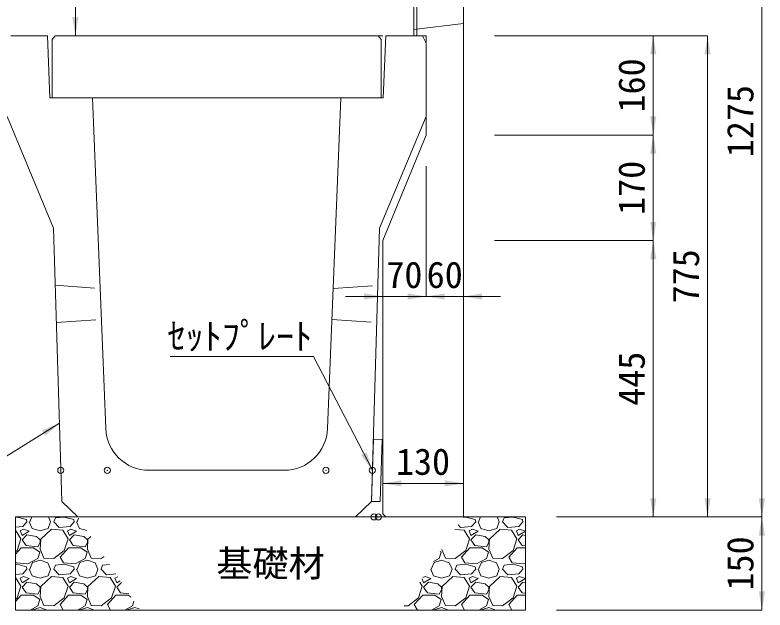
# Model space of a CAD drawing. Units: millimetres at full size. Extents: x 172874 to 217143, y 854931 to 903297.
# Drawn here: x 179482 to 180691, y 870881 to 871840 of the extents above; entities that cross this region are included whole.
import ezdxf
from ezdxf.enums import TextEntityAlignment as Align

# ---------------------------------------------------------------- set-up
doc = ezdxf.new("R2010")
doc.units = ezdxf.units.MM
doc.header["$LTSCALE"] = 20
doc.header["$PDMODE"] = 32
doc.header["$PDSIZE"] = 10
doc.linetypes.add('DASHED', pattern=[7.5, 6, -1.5])
doc.linetypes.add('USER2', pattern=[4.7625, 3.175, -1.5875])
for name, color, linetype, lineweight in [('セットプレート', 3, 'Continuous', 13), ('パネックスKDS', 2, 'Continuous', 13), ('基礎材', 7, 'Continuous', 15), ('寸法線', 7, 'Continuous', 13), ('引出線', 4, 'Continuous', 13), ('本体', 2, 'Continuous', 13), ('補助線', 8, 'Continuous', 13), ('ﾊｯﾁﾝｸﾞ', 7, 'Continuous', 5)]:
    doc.layers.add(name, color=color, linetype=linetype, lineweight=lineweight)
doc.styles.add('ＭＳ ゴシック', font='')
doc.styles.get('ＭＳ ゴシック').set_extended_font_data('MS Gothic')

# ---------------------------------------------------------------- blocks, each defined once
blk = doc.blocks.new('filled_arrow')
at = {"color": 0, "linetype": 'Continuous', "lineweight": -2}
blk.add_solid([(7.5, 1.25), (0, 0), (7.5, -1.25)], dxfattribs=at)

msp = doc.modelspace()

# ---------------------------------------------------------------- linework, layer by layer
at = {"layer": 'セットプレート'}
msp.add_lwpolyline([(180056.73, 871056.41), (180070.72, 871056), (180073.67, 871155.95), (180059.67, 871156.37)], close=True, dxfattribs=at)
at = {"layer": 'パネックスKDS', "lineweight": 5}
msp.add_line((180129.7, 871806.42), (180129.7, 872306.42), dxfattribs=at)
at = {"layer": 'パネックスKDS'}
for p, q in [((180204.7, 871031.42), (180204.7, 872306.42)), ((180124.7, 871806.42), (180124.7, 872301.42)), ((180124.7, 871806.42), (180144.7, 871806.42)), ((180144.7, 871646.42), (180144.7, 871806.42)), ((180144.7, 871646.42), (180074.7, 871476.42)), ((180074.7, 871036.42), (180074.7, 871476.42)), ((180074.7, 871036.42), (180079.7, 871031.42)), ((180079.7, 871031.42), (180204.7, 871031.42))]:
    msp.add_line(p, q, dxfattribs=at)
at = {"layer": 'パネックスKDS', "linetype": 'DASHED', "lineweight": 9}
msp.add_line((180124.7, 871816.42), (180204.7, 871826.42), dxfattribs=at)
at = {"layer": '基礎材'}
for p, q in [((179483.41, 871031.42), (180304.7, 871031.42)), ((179483.41, 871031.42), (179483.41, 870881.42)), ((180304.7, 871031.42), (180304.7, 870881.42)), ((179483.41, 870881.42), (180304.7, 870881.42))]:
    msp.add_line(p, q, dxfattribs=at)
at = {"layer": '寸法線'}
for p, q in [((179579.7, 871806.42), (179579.7, 872306.42)), ((180685.54, 871031.42), (180685.54, 872306.42)), ((180074.7, 871806.42), (179579.7, 871806.42)), ((180254.7, 871806.42), (180598.04, 871806.42)), ((180254.7, 871806.42), (180510.54, 871806.42)), ((180510.54, 871806.42), (180510.54, 871646.42)), ((180598.04, 871806.42), (180598.04, 871031.42)), ((180254.7, 871646.42), (180510.54, 871646.42)), ((180254.7, 871646.42), (180510.54, 871646.42)), ((180510.54, 871646.42), (180510.54, 871476.42)), ((180144.7, 871596.42), (180144.7, 871386.42)), ((180254.7, 871476.42), (180510.54, 871476.42)), ((180254.7, 871476.42), (180510.54, 871476.42)), ((180510.54, 871476.42), (180510.54, 871031.42)), ((180074.7, 871424.69), (180074.7, 871386.42)), ((180144.7, 871426.42), (180144.7, 871386.42)), ((180204.7, 871426.42), (180204.7, 871386.42)), ((180204.7, 871386.42), (180014.7, 871386.42)), ((180084.7, 871386.42), (180264.7, 871386.42)), ((180074.7, 871085.42), (180204.7, 871085.42)), ((180074.7, 871061.42), (180074.7, 871085.42)), ((180204.7, 871056.42), (180204.7, 871085.42)), ((180354.7, 871031.42), (180685.54, 871031.42)), ((180354.7, 871031.42), (180598.04, 871031.42)), ((180354.7, 871031.42), (180510.54, 871031.42)), ((180354.75, 871031.42), (180685.54, 871031.42)), ((180685.54, 871031.42), (180685.54, 870881.42)), ((180354.7, 870881.42), (180685.54, 870881.42))]:
    msp.add_line(p, q, dxfattribs=at)
at = {"layer": '引出線'}
for points in [[(180058.2, 871106.42), (179963.51, 871289.87), (179732.15, 871289.87)], [(179553.97, 871182.24), (179433.76, 871107.95), (179152.23, 871107.95)]]:
    msp.add_lwpolyline(points, dxfattribs=at)
at = {"layer": '本体'}
for p, q in [((179475.7, 871806.42), (179534.7, 871806.42)), ((179534.7, 871806.42), (179538.7, 871706.42)), ((180079.7, 871806.42), (180075.7, 871706.42)), ((180079.7, 871806.42), (180138.7, 871806.42)), ((180138.7, 871806.42), (180144.7, 871794.42)), ((180144.7, 871794.42), (180144.7, 871676.42)), ((179538.7, 871706.42), (179607.2, 871706.42)), ((179607.2, 871706.42), (179628.51, 871173.62)), ((180007.2, 871706.42), (179985.89, 871173.62)), ((180007.2, 871706.42), (180075.7, 871706.42)), ((179469.7, 871676.42), (179544.7, 871496.42)), ((180144.7, 871676.42), (180069.7, 871496.42)), ((179544.7, 871496.42), (179557.68, 871056.41)), ((180069.7, 871496.42), (180056.73, 871056.41)), ((179698.46, 871106.42), (179915.95, 871106.42)), ((179557.68, 871056.41), (179583.41, 871031.42)), ((180030.99, 871031.42), (180056.73, 871056.41)), ((179583.41, 871031.42), (180030.99, 871031.42))]:
    msp.add_line(p, q, dxfattribs=at)
at = {"layer": '本体', "linetype": 'USER2'}
for p, q in [((179547.41, 871404.42), (179619.48, 871399.42)), ((179994.92, 871399.42), (180066.99, 871404.42)), ((179549.18, 871344.42), (179621.48, 871349.42)), ((179992.92, 871349.42), (180065.22, 871344.42))]:
    msp.add_line(p, q, dxfattribs=at)
at = {"layer": '本体', "lineweight": 20}
msp.add_lwpolyline([(179542.2, 871800.42), (179547.2, 871806.42), (180067.2, 871806.42), (180072.2, 871800.42), (180072.2, 871706.42), (179542.2, 871706.42)], close=True, dxfattribs=at)
at = {"layer": '本体'}
for centre, start, end in [((179698.46, 871176.42), 182.29061, 270), ((179915.95, 871176.42), 270, 357.70939)]:
    msp.add_arc(centre, 70, start, end, dxfattribs=at)
at = {"layer": '補助線'}
for p in [(179556.2, 871106.42), (179631.2, 871106.42), (179983.2, 871106.42), (180058.2, 871106.42), (180060.7, 871031.42), (180067.7, 871031.42), (180067.7, 871031.42)]:
    msp.add_point(p, dxfattribs=at)
at = {"layer": 'ﾊｯﾁﾝｸﾞ'}
for p, q in [((179485.72, 871031.19), (179483.41, 871030.95)), ((179500.96, 871027.38), (179485.72, 871031.19)), ((179501.72, 871023.57), (179500.96, 871027.38)), ((179506.29, 871023.57), (179509.65, 871031.42)), ((179536.2, 871031.42), (179539.82, 871023.57)), ((179545.15, 871023.57), (179547.44, 871029.67)), ((179561.92, 871031.19), (179547.44, 871029.67)), ((179577.16, 871027.38), (179561.92, 871031.19)), ((179577.92, 871023.57), (179577.16, 871027.38)), ((179582.49, 871023.57), (179584.9, 871029.19)), ((180208.49, 871031.19), (180204.25, 871030.75)), ((180223.73, 871027.38), (180208.49, 871031.19)), ((180224.49, 871023.57), (180223.73, 871027.38)), ((180229.06, 871023.57), (180232.43, 871031.42)), ((180258.97, 871031.42), (180262.59, 871023.57)), ((180267.92, 871023.57), (180270.21, 871029.67)), ((180284.69, 871031.19), (180270.21, 871029.67)), ((180299.93, 871027.38), (180284.69, 871031.19)), ((180300.69, 871023.57), (180299.93, 871027.38)), ((179494.86, 871015.95), (179483.41, 871014.96)), ((179501.72, 871023.57), (179494.86, 871015.95)), ((179505.53, 871023.57), (179510.1, 871012.9)), ((179536.01, 871012.9), (179539.82, 871023.57)), ((179553.53, 871014.43), (179545.15, 871023.57)), ((179571.06, 871015.95), (179553.53, 871014.43)), ((179577.92, 871023.57), (179571.06, 871015.95)), ((179581.73, 871023.57), (179586.3, 871012.9)), ((180200.11, 871014.43), (180196.21, 871018.68)), ((180217.63, 871015.95), (180200.11, 871014.43)), ((180224.49, 871023.57), (180217.63, 871015.95)), ((180228.3, 871023.57), (180232.87, 871012.9)), ((180258.78, 871012.9), (180262.59, 871023.57)), ((180276.31, 871014.43), (180267.92, 871023.57)), ((180293.83, 871015.95), (180276.31, 871014.43)), ((180300.69, 871023.57), (180293.83, 871015.95)), ((180304.5, 871023.57), (180304.7, 871023.1)), ((179483.43, 871009.86), (179483.41, 871009.86)), ((179491.81, 870996.14), (179483.43, 871009.86)), ((179496.38, 871011.38), (179491.05, 871009.09)), ((179491.05, 871009.09), (179494.1, 871001.47)), ((179494.1, 871001.47), (179505.53, 871008.33)), ((179501.72, 871002.24), (179494.1, 870994.62)), ((179505.53, 871008.33), (179496.38, 871011.38)), ((179516.96, 870999.95), (179501.72, 871002.24)), ((179510.1, 871012.9), (179523.05, 871009.09)), ((179523.05, 871009.09), (179536.01, 871012.9)), ((179541.34, 871011.38), (179523.82, 870995.38)), ((179559.63, 871009.86), (179541.34, 871011.38)), ((179568.01, 870996.14), (179559.63, 871009.86)), ((179572.58, 871011.38), (179567.25, 871009.09)), ((179567.25, 871009.09), (179570.3, 871001.47)), ((179570.3, 871001.47), (179581.73, 871008.33)), ((179577.92, 871002.24), (179570.3, 870994.62)), ((179581.73, 871008.33), (179572.58, 871011.38)), ((179593.16, 870999.95), (179577.92, 871002.24)), ((179586.3, 871012.9), (179598.06, 871009.44)), ((180206.2, 871009.86), (180191.16, 871011.11)), ((180214.58, 870996.14), (180206.2, 871009.86)), ((180219.16, 871011.38), (180213.82, 871009.09)), ((180213.82, 871009.09), (180216.87, 871001.47)), ((180216.87, 871001.47), (180228.3, 871008.33)), ((180224.49, 871002.24), (180216.87, 870994.62)), ((180228.3, 871008.33), (180219.16, 871011.38)), ((180239.73, 870999.95), (180224.49, 871002.24)), ((180232.87, 871012.9), (180245.83, 871009.09)), ((180245.83, 871009.09), (180258.78, 871012.9)), ((180264.11, 871011.38), (180246.59, 870995.38)), ((180282.4, 871009.86), (180264.11, 871011.38)), ((180290.78, 870996.14), (180282.4, 871009.86)), ((180295.36, 871011.38), (180290.02, 871009.09)), ((180290.02, 871009.09), (180293.07, 871001.47)), ((180293.07, 871001.47), (180304.5, 871008.33)), ((180300.69, 871002.24), (180293.07, 870994.62)), ((180304.5, 871008.33), (180295.36, 871011.38)), ((180304.71, 871001.63), (180300.69, 871002.24)), ((179485.72, 870977.09), (179491.81, 870996.14)), ((179494.1, 870994.62), (179500.19, 870985.47)), ((179523.05, 870994.62), (179516.96, 870999.95)), ((179519.24, 870983.19), (179523.05, 870990.04)), ((179523.82, 870995.38), (179523.05, 870979.38)), ((179523.05, 870990.04), (179523.05, 870994.62)), ((179561.92, 870977.09), (179568.01, 870996.14)), ((179570.3, 870994.62), (179576.39, 870985.47)), ((179599.25, 870994.62), (179593.16, 870999.95)), ((179595.44, 870983.19), (179599.25, 870990.04)), ((179600.02, 870995.38), (179599.25, 870979.38)), ((179599.25, 870990.04), (179599.25, 870994.62)), ((179604.63, 870999.59), (179600.02, 870995.38)), ((180208.49, 870977.09), (180214.58, 870996.14)), ((180216.87, 870994.62), (180222.97, 870985.47)), ((180245.83, 870994.62), (180239.73, 870999.95)), ((180242.02, 870983.19), (180245.83, 870990.04)), ((180246.59, 870995.38), (180245.83, 870979.38)), ((180245.83, 870990.04), (180245.83, 870994.62)), ((180284.69, 870977.09), (180290.78, 870996.14)), ((180293.07, 870994.62), (180299.17, 870985.47)), ((179483.41, 870971.48), (179492.57, 870981.66)), ((179492.57, 870981.66), (179512.39, 870981.66)), ((179500.19, 870985.47), (179519.24, 870983.19)), ((179512.39, 870981.66), (179522.29, 870974.8)), ((179523.05, 870979.38), (179529.15, 870964.9)), ((179555.06, 870966.42), (179568.77, 870981.66)), ((179568.77, 870981.66), (179588.59, 870981.66)), ((179576.39, 870985.47), (179595.44, 870983.19)), ((179588.59, 870981.66), (179598.49, 870974.8)), ((179599.25, 870979.38), (179605.35, 870964.9)), ((180169.77, 870979.03), (180175.72, 870964.9)), ((180201.63, 870966.42), (180215.35, 870981.66)), ((180215.35, 870981.66), (180235.16, 870981.66)), ((180222.97, 870985.47), (180242.02, 870983.19)), ((180235.16, 870981.66), (180245.06, 870974.8)), ((180245.83, 870979.38), (180251.92, 870964.9)), ((180277.83, 870966.42), (180291.55, 870981.66)), ((180291.55, 870981.66), (180304.72, 870981.66)), ((180299.17, 870985.47), (180304.72, 870984.81)), ((179483.41, 870975.31), (179485.72, 870977.09)), ((179522.29, 870974.8), (179519.24, 870964.14)), ((179545.15, 870964.14), (179561.92, 870977.09)), ((179560.39, 870957.28), (179555.06, 870966.42)), ((179598.49, 870974.8), (179595.44, 870964.14)), ((179621.35, 870964.14), (179625.92, 870967.66)), ((180168.86, 870974.8), (180165.82, 870964.14)), ((180167.56, 870975.71), (180168.86, 870974.8)), ((180191.72, 870964.14), (180208.49, 870977.09)), ((180206.96, 870957.28), (180201.63, 870966.42)), ((180245.06, 870974.8), (180242.02, 870964.14)), ((180267.92, 870964.14), (180284.69, 870977.09)), ((180283.16, 870957.28), (180277.83, 870966.42)), ((179484.19, 870957.28), (179483.41, 870958.61)), ((179485.72, 870954.99), (179483.41, 870954.75)), ((179503.24, 870955.75), (179484.19, 870957.28)), ((179500.96, 870951.18), (179485.72, 870954.99)), ((179519.24, 870964.14), (179503.24, 870955.75)), ((179506.29, 870947.37), (179510.86, 870958.04)), ((179510.86, 870958.04), (179523.05, 870961.85)), ((179523.05, 870961.85), (179535.25, 870957.28)), ((179529.15, 870964.9), (179545.15, 870964.14)), ((179535.25, 870957.28), (179539.82, 870947.37)), ((179545.15, 870947.37), (179547.44, 870953.47)), ((179561.92, 870954.99), (179547.44, 870953.47)), ((179579.44, 870955.75), (179560.39, 870957.28)), ((179577.16, 870951.18), (179561.92, 870954.99)), ((179595.44, 870964.14), (179579.44, 870955.75)), ((179582.49, 870947.37), (179587.06, 870958.04)), ((179587.06, 870958.04), (179599.25, 870961.85)), ((179599.25, 870961.85), (179611.45, 870957.28)), ((179605.35, 870964.9), (179621.35, 870964.14)), ((179611.45, 870957.28), (179616.02, 870947.37)), ((179621.35, 870947.37), (179623.64, 870953.47)), ((179634.61, 870954.62), (179623.64, 870953.47)), ((180152.86, 870947.37), (180157.43, 870958.04)), ((180165.82, 870964.14), (180156.64, 870959.33)), ((180157.43, 870958.04), (180169.63, 870961.85)), ((180169.63, 870961.85), (180181.82, 870957.28)), ((180175.72, 870964.9), (180191.72, 870964.14)), ((180181.82, 870957.28), (180186.39, 870947.37)), ((180191.72, 870947.37), (180194.01, 870953.47)), ((180208.49, 870954.99), (180194.01, 870953.47)), ((180226.01, 870955.75), (180206.96, 870957.28)), ((180223.73, 870951.18), (180208.49, 870954.99)), ((180242.02, 870964.14), (180226.01, 870955.75)), ((180229.06, 870947.37), (180233.63, 870958.04)), ((180233.63, 870958.04), (180245.83, 870961.85)), ((180245.83, 870961.85), (180258.02, 870957.28)), ((180251.92, 870964.9), (180267.92, 870964.14)), ((180258.02, 870957.28), (180262.59, 870947.37)), ((180267.92, 870947.37), (180270.21, 870953.47)), ((180284.69, 870954.99), (180270.21, 870953.47)), ((180302.21, 870955.75), (180283.16, 870957.28)), ((180299.93, 870951.18), (180284.69, 870954.99)), ((180304.72, 870957.07), (180302.21, 870955.75)), ((179501.72, 870947.37), (179494.86, 870939.75)), ((179501.72, 870947.37), (179500.96, 870951.18)), ((179505.53, 870947.37), (179510.1, 870936.7)), ((179536.01, 870936.7), (179539.82, 870947.37)), ((179553.53, 870938.23), (179545.15, 870947.37)), ((179577.92, 870947.37), (179571.06, 870939.75)), ((179577.92, 870947.37), (179577.16, 870951.18)), ((179581.73, 870947.37), (179586.3, 870936.7)), ((179612.21, 870936.7), (179616.02, 870947.37)), ((179629.73, 870938.23), (179621.35, 870947.37)), ((180152.1, 870947.37), (180156.67, 870936.7)), ((180182.58, 870936.7), (180186.39, 870947.37)), ((180200.11, 870938.23), (180191.72, 870947.37)), ((180224.49, 870947.37), (180217.63, 870939.75)), ((180224.49, 870947.37), (180223.73, 870951.18)), ((180228.3, 870947.37), (180232.87, 870936.7)), ((180258.78, 870936.7), (180262.59, 870947.37)), ((180276.31, 870938.23), (180267.92, 870947.37)), ((180300.69, 870947.37), (180293.83, 870939.75)), ((180300.69, 870947.37), (180299.93, 870951.18)), ((180304.5, 870947.37), (180304.73, 870946.84)), ((179494.86, 870939.75), (179483.41, 870938.76)), ((179483.43, 870933.66), (179483.41, 870933.66)), ((179491.81, 870919.94), (179483.43, 870933.66)), ((179496.38, 870935.18), (179491.05, 870932.89)), ((179491.05, 870932.89), (179494.1, 870925.27)), ((179494.1, 870925.27), (179505.53, 870932.13)), ((179505.53, 870932.13), (179496.38, 870935.18)), ((179510.1, 870936.7), (179523.05, 870932.89)), ((179523.05, 870932.89), (179536.01, 870936.7)), ((179541.34, 870935.18), (179523.82, 870919.18)), ((179559.63, 870933.66), (179541.34, 870935.18)), ((179571.06, 870939.75), (179553.53, 870938.23)), ((179568.01, 870919.94), (179559.63, 870933.66)), ((179572.58, 870935.18), (179567.25, 870932.89)), ((179567.25, 870932.89), (179570.3, 870925.27)), ((179570.3, 870925.27), (179581.73, 870932.13)), ((179581.73, 870932.13), (179572.58, 870935.18)), ((179586.3, 870936.7), (179599.25, 870932.89)), ((179599.25, 870932.89), (179612.21, 870936.7)), ((179617.54, 870935.18), (179600.02, 870919.18)), ((179635.83, 870933.66), (179617.54, 870935.18)), ((179644.67, 870939.53), (179629.73, 870938.23)), ((179644.21, 870919.94), (179635.83, 870933.66)), ((179647.84, 870934.78), (179643.45, 870932.89)), ((179643.45, 870932.89), (179646.5, 870925.27)), ((180138.14, 870931.59), (180140.67, 870925.27)), ((180142.96, 870935.18), (180139.58, 870933.73)), ((180140.67, 870925.27), (180152.1, 870932.13)), ((180152.1, 870932.13), (180142.96, 870935.18)), ((180156.67, 870936.7), (180169.63, 870932.89)), ((180169.63, 870932.89), (180182.58, 870936.7)), ((180187.91, 870935.18), (180170.39, 870919.18)), ((180206.2, 870933.66), (180187.91, 870935.18)), ((180217.63, 870939.75), (180200.11, 870938.23)), ((180214.58, 870919.94), (180206.2, 870933.66)), ((180219.16, 870935.18), (180213.82, 870932.89)), ((180213.82, 870932.89), (180216.87, 870925.27)), ((180216.87, 870925.27), (180228.3, 870932.13)), ((180228.3, 870932.13), (180219.16, 870935.18)), ((180232.87, 870936.7), (180245.83, 870932.89)), ((180245.83, 870932.89), (180258.78, 870936.7)), ((180264.11, 870935.18), (180246.59, 870919.18)), ((180282.4, 870933.66), (180264.11, 870935.18)), ((180293.83, 870939.75), (180276.31, 870938.23)), ((180290.78, 870919.94), (180282.4, 870933.66)), ((180295.36, 870935.18), (180290.02, 870932.89)), ((180290.02, 870932.89), (180293.07, 870925.27)), ((180293.07, 870925.27), (180304.5, 870932.13)), ((180304.5, 870932.13), (180295.36, 870935.18)), ((179485.72, 870900.89), (179491.81, 870919.94)), ((179501.72, 870926.04), (179494.1, 870918.42)), ((179494.1, 870918.42), (179500.19, 870909.27)), ((179516.96, 870923.75), (179501.72, 870926.04)), ((179523.05, 870918.42), (179516.96, 870923.75)), ((179523.82, 870919.18), (179523.05, 870903.18)), ((179523.05, 870913.84), (179523.05, 870918.42)), ((179561.92, 870900.89), (179568.01, 870919.94)), ((179577.92, 870926.04), (179570.3, 870918.42)), ((179570.3, 870918.42), (179576.39, 870909.27)), ((179593.16, 870923.75), (179577.92, 870926.04)), ((179599.25, 870918.42), (179593.16, 870923.75)), ((179600.02, 870919.18), (179599.25, 870903.18)), ((179599.25, 870913.84), (179599.25, 870918.42)), ((179638.12, 870900.89), (179644.21, 870919.94)), ((179646.5, 870925.27), (179651.98, 870928.57)), ((179653.85, 870925.77), (179646.5, 870918.42)), ((179646.5, 870918.42), (179652.59, 870909.27)), ((180132.29, 870900.89), (180138.38, 870919.94)), ((180138.38, 870919.94), (180134.56, 870926.2)), ((180148.29, 870926.04), (180140.67, 870918.42)), ((180140.67, 870918.42), (180146.77, 870909.27)), ((180163.53, 870923.75), (180148.29, 870926.04)), ((180169.63, 870918.42), (180163.53, 870923.75)), ((180170.39, 870919.18), (180169.63, 870903.18)), ((180169.63, 870913.84), (180169.63, 870918.42)), ((180208.49, 870900.89), (180214.58, 870919.94)), ((180224.49, 870926.04), (180216.87, 870918.42)), ((180216.87, 870918.42), (180222.97, 870909.27)), ((180239.73, 870923.75), (180224.49, 870926.04)), ((180245.83, 870918.42), (180239.73, 870923.75)), ((180246.59, 870919.18), (180245.83, 870903.18)), ((180245.83, 870913.84), (180245.83, 870918.42)), ((180284.69, 870900.89), (180290.78, 870919.94)), ((180300.69, 870926.04), (180293.07, 870918.42)), ((180293.07, 870918.42), (180299.17, 870909.27)), ((180304.73, 870925.43), (180300.69, 870926.04)), ((179483.41, 870895.28), (179492.57, 870905.46)), ((179492.57, 870905.46), (179512.39, 870905.46)), ((179500.19, 870909.27), (179519.24, 870906.99)), ((179512.39, 870905.46), (179522.29, 870898.6)), ((179519.24, 870906.99), (179523.05, 870913.84)), ((179555.06, 870890.22), (179568.77, 870905.46)), ((179568.77, 870905.46), (179588.59, 870905.46)), ((179576.39, 870909.27), (179595.44, 870906.99)), ((179588.59, 870905.46), (179598.49, 870898.6)), ((179595.44, 870906.99), (179599.25, 870913.84)), ((179631.26, 870890.22), (179644.97, 870905.46)), ((179644.97, 870905.46), (179664.79, 870905.46)), ((179652.59, 870909.27), (179665.91, 870907.67)), ((179664.79, 870905.46), (179669.61, 870902.12)), ((180125.43, 870890.22), (180139.15, 870905.46)), ((180139.15, 870905.46), (180158.96, 870905.46)), ((180146.77, 870909.27), (180165.82, 870906.99)), ((180158.96, 870905.46), (180168.86, 870898.6)), ((180165.82, 870906.99), (180169.63, 870913.84)), ((180201.63, 870890.22), (180215.35, 870905.46)), ((180215.35, 870905.46), (180235.16, 870905.46)), ((180222.97, 870909.27), (180242.02, 870906.99)), ((180235.16, 870905.46), (180245.06, 870898.6)), ((180242.02, 870906.99), (180245.83, 870913.84)), ((180277.83, 870890.22), (180291.55, 870905.46)), ((180291.55, 870905.46), (180304.74, 870905.46)), ((180299.17, 870909.27), (180304.74, 870908.6)), ((179483.41, 870899.11), (179485.72, 870900.89)), ((179522.29, 870898.6), (179519.24, 870887.94)), ((179523.05, 870903.18), (179529.15, 870888.7)), ((179545.15, 870887.94), (179561.92, 870900.89)), ((179598.49, 870898.6), (179595.44, 870887.94)), ((179599.25, 870903.18), (179605.35, 870888.7)), ((179621.35, 870887.94), (179638.12, 870900.89)), ((179673.87, 870895.73), (179671.64, 870887.94)), ((180115.52, 870887.94), (180132.29, 870900.89)), ((180168.86, 870898.6), (180165.82, 870887.94)), ((180169.63, 870903.18), (180175.72, 870888.7)), ((180191.72, 870887.94), (180208.49, 870900.89)), ((180245.06, 870898.6), (180242.02, 870887.94)), ((180245.83, 870903.18), (180251.92, 870888.7)), ((180267.92, 870887.94), (180284.69, 870900.89)), ((179483.99, 870881.42), (179483.41, 870882.41)), ((179519.24, 870887.94), (179506.8, 870881.42)), ((179510.68, 870881.42), (179510.86, 870881.84)), ((179510.86, 870881.84), (179523.05, 870885.65)), ((179523.05, 870885.65), (179534.33, 870881.42)), ((179529.15, 870888.7), (179545.15, 870887.94)), ((179560.19, 870881.42), (179555.06, 870890.22)), ((179595.44, 870887.94), (179583, 870881.42)), ((179586.88, 870881.42), (179587.06, 870881.84)), ((179587.06, 870881.84), (179599.25, 870885.65)), ((179599.25, 870885.65), (179610.53, 870881.42)), ((179605.35, 870888.7), (179621.35, 870887.94)), ((179636.39, 870881.42), (179631.26, 870890.22)), ((179671.64, 870887.94), (179659.2, 870881.42)), ((179663.08, 870881.42), (179663.26, 870881.84)), ((179663.26, 870881.84), (179675.45, 870885.65)), ((179675.45, 870885.65), (179682.31, 870883.08)), ((180104.7, 870881.42), (180104.7, 870881.42)), ((180109.24, 870888.24), (180115.52, 870887.94)), ((180130.56, 870881.42), (180125.43, 870890.22)), ((180165.82, 870887.94), (180153.38, 870881.42)), ((180157.25, 870881.42), (180157.43, 870881.84)), ((180157.43, 870881.84), (180169.63, 870885.65)), ((180169.63, 870885.65), (180180.9, 870881.42)), ((180175.72, 870888.7), (180191.72, 870887.94)), ((180206.76, 870881.42), (180201.63, 870890.22)), ((180242.02, 870887.94), (180229.58, 870881.42)), ((180233.45, 870881.42), (180233.63, 870881.84)), ((180233.63, 870881.84), (180245.83, 870885.65)), ((180245.83, 870885.65), (180257.1, 870881.42)), ((180251.92, 870888.7), (180267.92, 870887.94)), ((180282.96, 870881.42), (180277.83, 870890.22))]:
    msp.add_line(p, q, dxfattribs=at)

# ---------------------------------------------------------------- block references
at = {"layer": '寸法線', "xscale": 4, "yscale": 4}
for p, rotation in [((179579.7, 871806.42), 90), ((180510.54, 871806.42), 270), ((180598.04, 871806.42), 270), ((180510.54, 871646.42), 90), ((180510.54, 871646.42), 270), ((180510.54, 871476.42), 90), ((180510.54, 871476.42), 270), ((180074.7, 871386.42), 180), ((180144.7, 871386.42), 180), ((180204.7, 871085.42), 180), ((180510.54, 871031.42), 90), ((180598.04, 871031.42), 90), ((180685.54, 871031.42), 90), ((180685.54, 871031.42), 270), ((180685.54, 870881.42), 90)]:
    msp.add_blockref('filled_arrow', p, dxfattribs=dict(at, rotation=rotation))
for p in [(180144.7, 871386.42), (180204.7, 871386.42), (180074.7, 871085.42)]:
    msp.add_blockref('filled_arrow', p, dxfattribs=at)
at = {"layer": '引出線', "xscale": 4, "yscale": 4}
for p, rotation in [((179553.97, 871182.24), 211.7), ((180058.2, 871106.42), 117.3)]:
    msp.add_blockref('filled_arrow', p, dxfattribs=dict(at, rotation=rotation))

# ---------------------------------------------------------------- texts
at = {"layer": '寸法線', "style": 'ＭＳ ゴシック'}
for s, p in [('160', (180475.54, 871726.42)), ('1275', (180650.54, 871668.92)), ('170', (180475.54, 871561.42)), ('775', (180563.04, 871418.92)), ('445', (180475.54, 871253.92)), ('150', (180650.54, 870956.42))]:
    msp.add_text(s, height=42.72, rotation=90, dxfattribs=at).set_placement(p, align=Align.MIDDLE_CENTER)
for s, p in [('70', (180109.7, 871421.42)), ('60', (180174.7, 871421.42)), ('130', (180139.7, 871120.42)), ('基礎材', (179894.06, 870956.42))]:
    msp.add_text(s, height=42.72, dxfattribs=at).set_placement(p, align=Align.MIDDLE_CENTER)
at = {"layer": '引出線', "style": 'ＭＳ ゴシック'}
msp.add_text('ｾｯﾄﾌﾟﾚｰﾄ', height=42.72, dxfattribs=at).set_placement((179961.26, 871343.87), align=Align.TOP_RIGHT)

doc.saveas('drawing.dxf')
